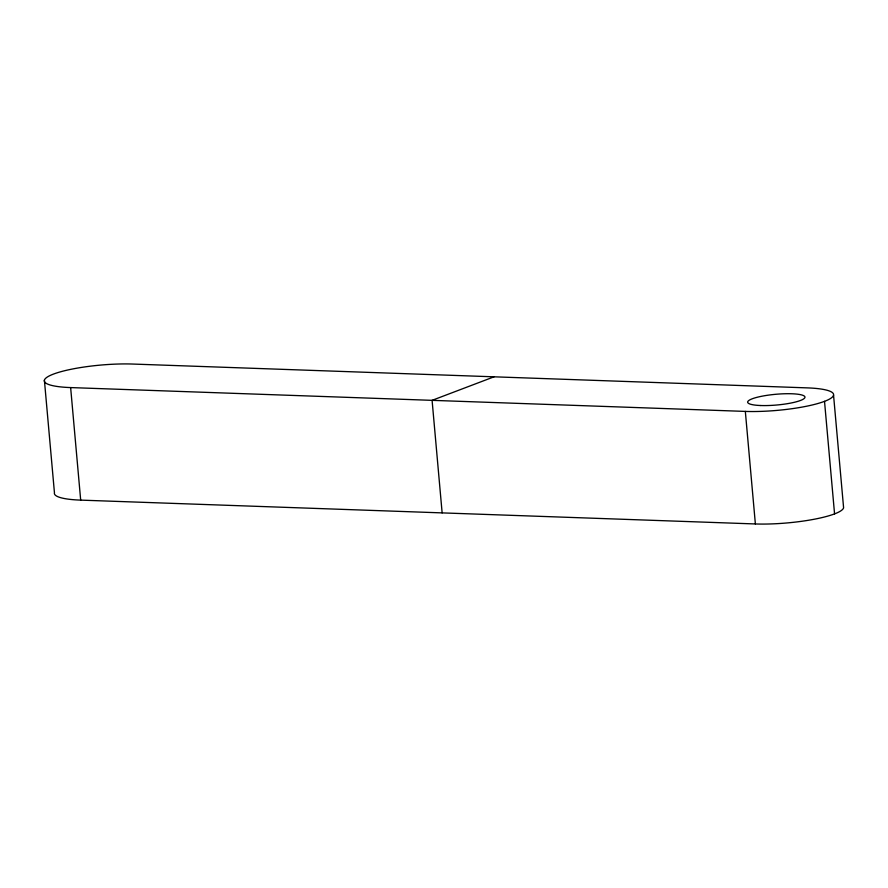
<?xml version="1.0" encoding="UTF-8"?>
<svg xmlns="http://www.w3.org/2000/svg" width="888" height="888" viewBox="0 0 888 888"><rect width="100%" height="100%" fill="white"/><g stroke="black" fill="none" stroke-linecap="round" stroke-linejoin="round"><path stroke-width="1.33" d="M494.061 376.812L432.09 400.344L442.135 512.887M824.519 401.343A57.52 10.778 -5.1 0 0 807.314 387.878L132.623 364.047A57.52 10.778 -5.1 0 0 53.435 374.103A57.52 10.778 -5.1 0 0 70.64 387.579L745.332 411.41A57.52 10.778 -5.1 0 0 824.519 401.343L834.565 513.897M44.4 380.219L54.446 492.762A57.52 10.778 -5.1 0 0 80.686 500.122L755.377 523.953A57.52 10.778 -5.1 0 0 843.6 507.781L833.555 395.238M745.332 411.41L755.377 523.953M70.64 387.579L80.686 500.122M760.827 405.527A28.76 5.383 -5.1 0 0 804.939 397.436A28.76 5.383 -5.1 0 0 763.203 395.97A28.76 5.383 -5.1 0 0 760.827 405.527"/></g></svg>
